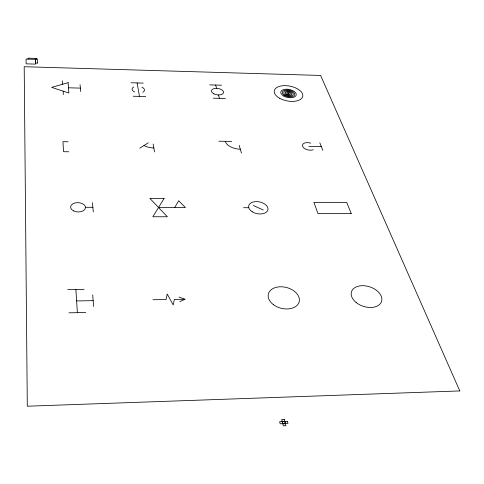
<?xml version="1.0" encoding="UTF-8"?>
<svg xmlns="http://www.w3.org/2000/svg" width="484" height="484" viewBox="0 0 484 484"><rect width="100%" height="100%" fill="white"/><g stroke="black" fill="none" stroke-linecap="round" stroke-linejoin="round"><path stroke-width="0.73" d="M174.694 207.521L178.711 200.739L185.408 207.551L158.534 207.479M288.234 93.352L288.809 93.466M288.785 93.551L288.216 93.424M139.707 148.243L148.231 142.828M179.867 301.611L184.985 299.251L179.062 297.067M282.214 421.485L284.792 421.382M282.801 423.784L285.385 423.681M68.958 312.815L85.765 312.519M76.617 300.915L93.164 300.661M152.956 299.741L166.048 299.542L167.216 294.048L173.199 304.968L174.331 299.414L184.985 299.251M67.675 289.571L84.065 289.353M85.462 207.285L92.861 207.303M243.549 207.709L248.77 207.721M68.764 151.782L63.549 151.71L62.95 141.697L68.099 141.776M308.859 146.386L321.322 146.573M218.816 141.213L231.667 141.413M133.197 96.231L145.69 96.54M213.359 98.185L225.471 98.476M131.001 82.764L143.264 83.097M209.693 84.888L221.587 85.208M68.504 87.804L80.374 88.112M253.332 205.488L263.308 210.014M319.809 142.81L322.846 150.379M239.181 145.339L241.456 153.101M215.646 85.045L216.578 88.318M218.466 94.961L219.421 98.331M284.87 421.51L285.397 423.548M282.202 421.618L282.723 423.657M153.132 144.044L154.547 151.928M137.141 82.933L139.452 96.389M92.438 202.681L93.291 211.98M80.072 84.73L80.683 91.518M92.692 294.919L93.642 306.481M62.472 80.919L62.684 84.228M63.132 91.131L63.35 94.537M75.879 289.462L77.373 312.664M35.368 59.35L35.495 64.112L26.136 63.834L26.076 59.066L36.445 59.375L36.421 58.431L28.011 58.171L28.024 59.115M313.263 149.737A6.516 3.618 12.3 0 1 305.023 148.782A6.516 3.618 12.3 0 1 303.129 143.899A6.516 3.618 12.3 0 1 310.71 143.167M240.312 149.199A13.104 7.387 9.7 0 1 225.248 141.31M153.839 147.965A13.352 7.629 6.5 0 1 143.99 145.521M141.927 87.187A6.244 3.321 6 0 1 142.822 92.232M134.606 92.02A6.244 3.321 6 0 1 133.772 86.975M164.094 198.434L152.835 216.759L167.403 216.772L149.84 198.367L164.094 198.434M68.129 82.667L51.679 87.374L68.879 93.019L68.129 82.667M284.265 419.356L281.694 419.459L283.328 425.829L285.911 425.726L284.265 419.356M287.448 421.407L279.625 421.721L280.139 423.76L287.974 423.439L287.448 421.407M459.8 390.933L27.298 406.215L24.2 66.719L320.614 75.45L459.8 390.933M351.245 213.589L317.988 213.541L313.91 202.336L346.75 202.463L351.245 213.589M37.48 63.089L35.61 63.035L35.501 58.873L37.359 58.933L37.48 63.089M356.218 302.567A15.815 10.261 17.9 0 0 381.567 301.496A15.815 10.261 17.9 0 0 361.82 285.705A15.815 10.261 17.9 0 0 356.218 302.567M273.333 304.605A15.899 10.733 14.1 0 0 299.082 302.137A15.899 10.733 14.1 0 0 278.899 286.855A15.899 10.733 14.1 0 0 273.333 304.605M252.176 211.756A9.813 6.008 11.2 0 0 267.876 209.935A9.813 6.008 11.2 0 0 254.862 201.689A9.813 6.008 11.2 0 0 252.176 211.756M73.743 210.963A7.448 4.652 3 0 0 85.444 207.951A7.448 4.652 3 0 0 74.911 202.965A7.448 4.652 3 0 0 73.743 210.963M287.405 94.041A1.815 0.938 11 0 0 290.285 93.829A1.815 0.938 11 0 0 287.847 92.468A1.815 0.938 11 0 0 287.405 94.041M286.486 94.537A3.327 1.724 11 0 0 291.761 94.156A3.327 1.724 11 0 0 287.29 91.657A3.327 1.724 11 0 0 286.486 94.537M285.572 95.045A4.84 2.505 11 0 0 293.237 94.477A4.84 2.505 11 0 0 286.728 90.847A4.84 2.505 11 0 0 285.572 95.045M284.659 95.548A6.353 3.291 11 0 0 294.72 94.797A6.353 3.291 11 0 0 286.159 90.036A6.353 3.291 11 0 0 284.659 95.548M283.745 96.062A7.865 4.078 11 0 0 296.196 95.118A7.865 4.078 11 0 0 285.59 89.231A7.865 4.078 11 0 0 283.745 96.062M279.77 98.343A14.52 7.526 11 0 0 302.706 96.54A14.52 7.526 11 0 0 283.049 85.716A14.52 7.526 11 0 0 279.77 98.343M213.843 93.835A6.123 3.231 8.7 0 0 223.541 92.71A6.123 3.231 8.7 0 0 215.156 88.378A6.123 3.231 8.7 0 0 213.843 93.835"/></g></svg>
